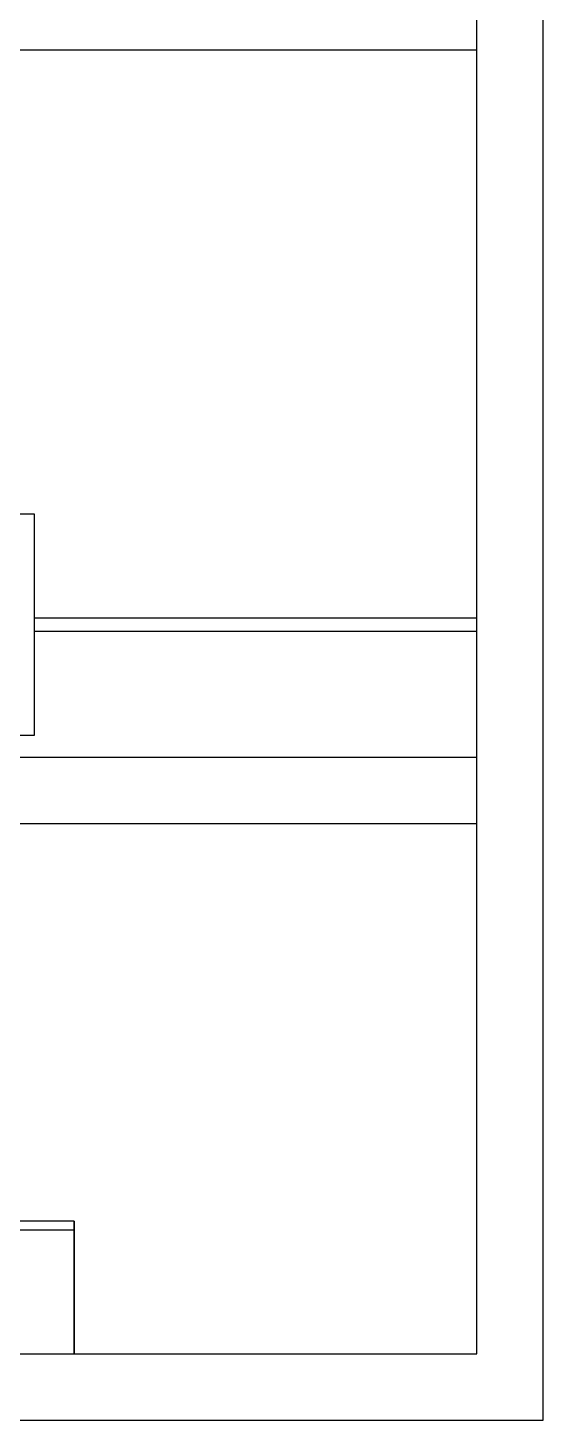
# Model space of a CAD drawing. Header units: metres. Extents: x 278.31 to 281.61, y 316.18 to 322.48.
# Drawn here: x 280.443 to 281.608, y 316.175 to 319.325 of the extents above; entities that cross this region are included whole.
import ezdxf

# ---------------------------------------------------------------- set-up
doc = ezdxf.new("R2010")
doc.units = ezdxf.units.M

msp = doc.modelspace()

# ---------------------------------------------------------------- linework, layer by layer
for p, q in [((281.6077, 316.1754), (281.6077, 322.4754)), ((281.4577, 316.3254), (281.4577, 322.3254)), ((278.4577, 319.2754), (281.4577, 319.2754)), ((280.4577, 318.2254), (280.2577, 318.2254)), ((280.4577, 317.9904), (281.4577, 317.9904)), ((280.4577, 317.9604), (281.4577, 317.9604)), ((278.4577, 317.6754), (281.4577, 317.6754)), ((278.4577, 317.5254), (281.4577, 317.5254)), ((280.5477, 316.6254), (278.4677, 316.6254)), ((280.5477, 316.6254), (280.5477, 316.3254)), ((280.5477, 316.3254), (280.5477, 316.6254)), ((280.5477, 316.6054), (278.4677, 316.6054)), ((278.4577, 316.3254), (281.4577, 316.3254)), ((278.3077, 316.1754), (281.6077, 316.1754))]:
    msp.add_line(p, q)
msp.add_lwpolyline([(279.6577, 318.2254), (279.6577, 317.7254), (280.4577, 317.7254), (280.4577, 318.2254)], close=True)

doc.saveas('drawing.dxf')
